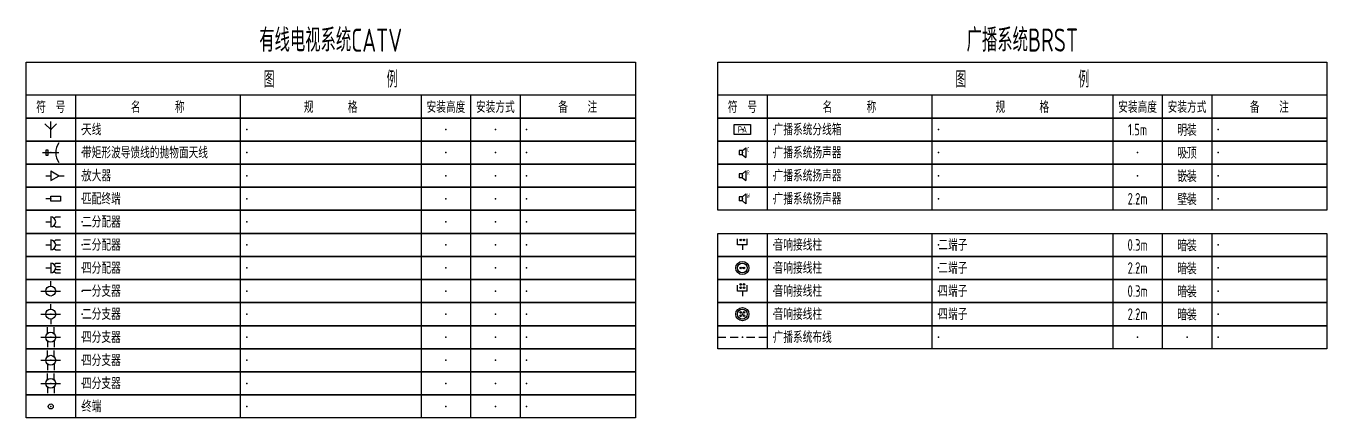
# Model space of a CAD drawing. Header units: millimetres. Extents: x -610917 to 349982, y -134386 to 210510.
# Drawn here: x -503118 to -463618, y -93186 to -81294 of the extents above; entities that cross this region are included whole.
import ezdxf
from ezdxf.enums import TextEntityAlignment as Align

# ---------------------------------------------------------------- set-up
doc = ezdxf.new("R2010")
doc.units = ezdxf.units.MM
doc.header["$LTSCALE"] = 500
doc.header["$MEASUREMENT"] = 0
doc.linetypes.add('BORDER', pattern=[1.75, 0.5, -0.25, 0.5, -0.25, 0, -0.25])
doc.layers.get('0').update_dxf_attribs({"linetype": 'CONTINUOUS'})
for name, color, linetype in [('E-BRST-DEVC', 3, 'CONTINUOUS'), ('E-BRST-WIRE', 2, 'BORDER'), ('E-CATV-EQPM', 3, 'CONTINUOUS'), ('E-IAS-EQPM', 2, 'CONTINUOUS'), ('E-UNIV-DIAG', 2, 'CONTINUOUS'), ('E-UNIV-EL', 140, 'CONTINUOUS'), ('E-UNIV-NOTE', 6, 'CONTINUOUS'), ('E-VSCS-DEVC', 3, 'CONTINUOUS')]:
    doc.layers.add(name, color=color, linetype=linetype)
doc.styles.add('TH-STYLE3', font='tssdeng.shx', dxfattribs={"width": 0.7, "bigfont": 'tssdchn.shx'})

# ---------------------------------------------------------------- blocks, each defined once
blk = doc.blocks.new('E-BKTS2')
for p, q in [((0, 0), (185, 0)), ((0, -7), (0, 0)), ((185, 0), (185, -7)), ((185, -7), (0, -7))]:
    blk.add_line(p, q)
at = {"linetype": 'Continuous'}
for p, q in [((15, 0), (15, -7)), ((65, 0), (65, -7)), ((120, 0), (120, -7)), ((135, 0), (135, -7)), ((150, 0), (150, -7))]:
    blk.add_line(p, q, dxfattribs=at)
for p in [(7.5, -3.5), (17, -3.5), (67, -3.5), (127.5, -3.5), (142.5, -3.5), (152, -3.5)]:
    blk.add_point(p, dxfattribs=at)
blk = doc.blocks.new('E-BKTS1')
blk.add_line((0, -10), (185, -10))
at = {"linetype": 'Continuous'}
for p, q in [((15, -10), (15, -17)), ((65, -10), (65, -17)), ((120, -10), (120, -17)), ((135, -10), (135, -17)), ((150, -10), (150, -17))]:
    blk.add_line(p, q, dxfattribs=at)
blk.add_lwpolyline([(0, 0), (185, 0), (185, -17), (0, -17)], close=True)
at = {"layer": 'E-UNIV-NOTE', "style": 'TH-STYLE3', "width": 0.7}
for s, height, p in [('图                例', 5, (92.5, -5)), ('安装高度', 3.5, (127.5, -13.5)), ('安装方式', 3.5, (142.5, -13.5))]:
    blk.add_text(s, height=height, dxfattribs=at).set_placement(p, align=Align.MIDDLE)
at = {"layer": 'E-UNIV-NOTE', "linetype": 'Continuous', "style": 'TH-STYLE3', "width": 0.7}
for s, p in [('符  号', (7.5, -13.5)), ('名       称', (40, -13.5)), ('规       格', (92.5, -13.5)), ('备    注', (167.5, -13.5))]:
    blk.add_text(s, height=3.5, dxfattribs=at).set_placement(p, align=Align.MIDDLE)
blk = doc.blocks.new('E-BBT30')
for p, q in [((-1.5, 1.5), (-1.5, 3.3)), ((1.5, 1.5), (-1.5, 1.5)), ((0, 1.5), (0, 0)), ((1.5, 1.5), (1.5, 3.3))]:
    blk.add_line(p, q)
for centre in [(-0.5, 3), (0.5, 3)]:
    blk.add_circle(centre, 0.25)
blk = doc.blocks.new('E-BBT31-1')
for centre, radius in [((0, 0), 2), ((-0.5, 0), 0.25), ((0.5, 0), 0.25)]:
    blk.add_circle(centre, radius)
at = {"layer": 'E-UNIV-EL'}
blk.add_circle((0, 0), 1.5, dxfattribs=at)
blk = doc.blocks.new('E-BBT40')
for p, q in [((-1.5, 1.5), (-1.5, 3.3)), ((1.5, 1.5), (-1.5, 1.5)), ((0, 1.5), (0, 0)), ((1.5, 1.5), (1.5, 3.3))]:
    blk.add_line(p, q)
for centre in [(-0.5, 3.5), (-0.5, 2.5), (0.5, 3.5), (0.5, 2.5)]:
    blk.add_circle(centre, 0.25)
blk = doc.blocks.new('E-BBT41-1')
for centre, radius in [((0, 0), 2), ((-0.5, 0.5), 0.25), ((0.5, 0.5), 0.25), ((-0.5, -0.5), 0.25), ((0.5, -0.5), 0.25)]:
    blk.add_circle(centre, radius)
at = {"layer": 'E-UNIV-EL'}
blk.add_circle((0, 0), 1.5, dxfattribs=at)
blk = doc.blocks.new('E-BBT10-1')
for p, q in [((0, 0.62), (-1, 0.62)), ((-1, 0.62), (-1, -0.62)), ((0, 0.62), (1, 1.5)), ((0, -0.62), (0, 0.62)), ((1, 1.5), (1, -1.5)), ((0, -0.62), (-1, -0.62)), ((0, -0.62), (1, -1.5))]:
    blk.add_line(p, q)
at = {"layer": 'E-UNIV-EL', "style": 'TH-STYLE3', "width": 0.5}
blk.add_attdef('F', text='', height=1.5, dxfattribs=at).set_placement((1.5, 1), align=Align.MIDDLE)
blk = doc.blocks.new('E-BBT10-2')
for p, q in [((0, 0.62), (-1, 0.62)), ((-1, 0.62), (-1, -0.63)), ((0, 0.62), (1, 1.5)), ((0, -0.63), (0, 0.62)), ((1, 1.5), (1, -1.5)), ((0, -0.63), (-1, -0.63)), ((0, -0.63), (1, -1.5))]:
    blk.add_line(p, q)
at = {"layer": 'E-UNIV-EL', "style": 'TH-STYLE3', "width": 0.5}
blk.add_attdef('F', text='', height=1.5, dxfattribs=at).set_placement((1.5, 1), align=Align.MIDDLE)
blk = doc.blocks.new('E-BBT10-3')
for p, q in [((0, 0.62), (-1, 0.62)), ((-1, 0.62), (-1, -0.62)), ((0, 0.62), (1, 1.5)), ((0, -0.62), (0, 0.62)), ((1, 1.5), (1, -1.5)), ((0, -0.62), (-1, -0.62)), ((0, -0.62), (1, -1.5))]:
    blk.add_line(p, q)
at = {"layer": 'E-UNIV-EL', "style": 'TH-STYLE3', "width": 0.5}
blk.add_attdef('F', text='', height=1.5, dxfattribs=at).set_placement((1.5, 1), align=Align.MIDDLE)
blk = doc.blocks.new('E-BBT01')
blk.add_lwpolyline([(-2.5, -1.5), (-2.5, 1.5), (2.5, 1.5), (2.5, -1.5)], close=True)
at = {"layer": 'E-UNIV-EL', "style": 'TH-STYLE3', "width": 0.7}
blk.add_attdef('BOX', text='', height=2, dxfattribs=at).set_placement((0, 0), align=Align.MIDDLE)
blk = doc.blocks.new('E-BCATV011')
for p, q in [((0, 0), (-1.77, 1.77)), ((0, -2.5), (0, 2.5)), ((0, 0), (1.77, 1.77))]:
    blk.add_line(p, q)
blk = doc.blocks.new('E-BCATV012')
blk.add_line((-2.5, 0), (2.5, 0))
blk.add_lwpolyline([(-1.5, -0.75), (-0.75, -0.75), (-0.75, 0.75), (-1.5, 0.75)], close=True)
blk.add_arc((6.5, 0), 5, 143.1301, 216.8699)
blk = doc.blocks.new('E-BCATV021')
for p, q in [((-1.5, 0), (0, 0)), ((0, 1.5), (0, -1.5)), ((0, 1.5), (2.6, 0)), ((0, -1.5), (2.6, 0)), ((2.6, 0), (4.1, 0))]:
    blk.add_line(p, q)
blk = doc.blocks.new('E-BCATV029')
blk.add_line((0, 0), (-1.5, 0))
blk.add_lwpolyline([(0, -0.75), (0, 0.75), (3, 0.75), (3, -0.75)], close=True)
blk = doc.blocks.new('E-BCATV032')
for p, q in [((-1.5, 0), (0, 0)), ((0, 1.5), (0, -1.5)), ((1.06, 1.06), (1.5, 1.5)), ((1.5, 1.5), (3, 1.5)), ((1.06, -1.06), (1.5, -1.5)), ((1.5, -1.5), (3, -1.5))]:
    blk.add_line(p, q)
blk.add_arc((0, 0), 1.5, 270, 90)
blk = doc.blocks.new('E-BCATV033')
for p, q in [((-1.5, 0), (0, 0)), ((0, 1.5), (0, -1.5)), ((1.06, 1.06), (1.5, 1.5)), ((1.5, 1.5), (3, 1.5)), ((1.5, 0), (3, 0)), ((1.06, -1.06), (1.5, -1.5)), ((1.5, -1.5), (3, -1.5))]:
    blk.add_line(p, q)
blk.add_arc((0, 0), 1.5, 270, 90)
blk = doc.blocks.new('E-BCATV034')
for p, q in [((-1.5, 0), (0, 0)), ((0, 1.5), (0, -1.5)), ((1.06, 1.06), (1.5, 1.5)), ((1.45, 0.39), (1.87, 0.5)), ((1.5, 1.5), (3, 1.5)), ((1.87, 0.5), (3, 0.5)), ((1.06, -1.06), (1.5, -1.5)), ((1.45, -0.39), (1.87, -0.5)), ((1.5, -1.5), (3, -1.5)), ((1.87, -0.5), (3, -0.5))]:
    blk.add_line(p, q)
blk.add_arc((0, 0), 1.5, 270, 90)
blk = doc.blocks.new('E-BCATV041')
for p, q in [((-3, 0), (3, 0)), ((0, 1.5), (0, 3))]:
    blk.add_line(p, q)
blk.add_circle((0, 0), 1.5)
blk = doc.blocks.new('E-BCATV042')
for p, q in [((-3, 0), (3, 0)), ((0, 1.5), (0, 3)), ((0, -1.5), (0, -3))]:
    blk.add_line(p, q)
blk.add_circle((0, 0), 1.5)
blk = doc.blocks.new('E-BCATV044')
for p, q in [((-3, 0), (3, 0)), ((-1, 1.12), (-1, 3)), ((1, 1.12), (1, 3)), ((-1, -1.12), (-1, -3)), ((1, -1.12), (1, -3))]:
    blk.add_line(p, q)
blk.add_circle((0, 0), 1.5)
blk = doc.blocks.new('E-BCATV100')
blk.add_circle((0, 0), 0.75)

msp = doc.modelspace()

# ---------------------------------------------------------------- linework, layer by layer
at = {"layer": 'E-BRST-WIRE'}
msp.add_line((-482118, -90736), (-480618, -90736), dxfattribs=at)

# ---------------------------------------------------------------- block references
at = {"layer": 'E-BRST-DEVC'}
ref = msp.add_blockref('E-BBT10-1', (-481368, -85136), dxfattribs=dict(at, xscale=100, yscale=100, zscale=100))
ref.add_attrib('F', 'C', dxfattribs={"layer": 'E-UNIV-EL', "height": 150, "style": 'TH-STYLE3', "width": 0.5}).set_placement((-481188, -85041), align=Align.MIDDLE)
ref = msp.add_blockref('E-BBT10-2', (-481368, -85836), dxfattribs=dict(at, xscale=100, yscale=100, zscale=100))
ref.add_attrib('F', 'R', dxfattribs={"layer": 'E-UNIV-EL', "height": 150, "style": 'TH-STYLE3', "width": 0.5}).set_placement((-481188, -85741), align=Align.MIDDLE)
ref = msp.add_blockref('E-BBT10-3', (-481368, -86536), dxfattribs=dict(at, xscale=100, yscale=100, zscale=100))
ref.add_attrib('F', 'W', dxfattribs={"layer": 'E-UNIV-EL', "height": 150, "style": 'TH-STYLE3', "width": 0.5}).set_placement((-481188, -86441), align=Align.MIDDLE)
at = {"layer": 'E-BRST-DEVC', "xscale": 100, "yscale": 100, "zscale": 100}
for name, p in [('E-BBT30', (-481368, -88086)), ('E-BBT31-1', (-481368, -88636)), ('E-BBT40', (-481368, -89486)), ('E-BBT41-1', (-481368, -90036))]:
    msp.add_blockref(name, p, dxfattribs=at)
at = {"layer": 'E-CATV-EQPM', "xscale": 100, "yscale": 100, "zscale": 100}
for name, p in [('E-BCATV011', (-502368, -84436)), ('E-BCATV012', (-502368, -85136)), ('E-BCATV021', (-502368, -85836)), ('E-BCATV029', (-502368, -86536)), ('E-BCATV032', (-502368, -87236)), ('E-BCATV033', (-502368, -87936)), ('E-BCATV034', (-502368, -88636)), ('E-BCATV041', (-502368, -89336)), ('E-BCATV042', (-502368, -90036)), ('E-BCATV044', (-502368, -90736)), ('E-BCATV044', (-502368, -91436)), ('E-BCATV044', (-502368, -92136))]:
    msp.add_blockref(name, p, dxfattribs=at)
at = {"layer": 'E-IAS-EQPM', "xscale": 100, "yscale": 100, "zscale": 100}
msp.add_blockref('E-BCATV100', (-502368, -92836), dxfattribs=at)
at = {"layer": 'E-UNIV-DIAG', "xscale": 100, "yscale": 100, "zscale": 100}
for name, p in [('E-BKTS1', (-503118, -82386)), ('E-BKTS1', (-482118, -82386)), ('E-BKTS2', (-503118, -84086)), ('E-BKTS2', (-482118, -84086)), ('E-BKTS2', (-503118, -84786)), ('E-BKTS2', (-482118, -84786)), ('E-BKTS2', (-503118, -85486)), ('E-BKTS2', (-482118, -85486)), ('E-BKTS2', (-503118, -86186)), ('E-BKTS2', (-482118, -86186)), ('E-BKTS2', (-503118, -86886)), ('E-BKTS2', (-503118, -87586)), ('E-BKTS2', (-482118, -87586)), ('E-BKTS2', (-503118, -88286)), ('E-BKTS2', (-482118, -88286)), ('E-BKTS2', (-503118, -88986)), ('E-BKTS2', (-482118, -88986)), ('E-BKTS2', (-503118, -89686)), ('E-BKTS2', (-482118, -89686)), ('E-BKTS2', (-503118, -90386)), ('E-BKTS2', (-482118, -90386)), ('E-BKTS2', (-503118, -91086)), ('E-BKTS2', (-503118, -91786)), ('E-BKTS2', (-503118, -92486))]:
    msp.add_blockref(name, p, dxfattribs=at)
at = {"layer": 'E-VSCS-DEVC', "xscale": 100, "yscale": 100, "zscale": 100}
msp.add_blockref('E-BBT01', (-481368, -84436), dxfattribs=at).add_auto_attribs({'BOX': 'PA'})

# ---------------------------------------------------------------- texts
at = {"layer": 'E-UNIV-NOTE', "style": 'TH-STYLE3', "width": 0.7}
for s, height, p in [('有线电视系统CATV', 700, (-493868, -81686)), ('广播系统BRST', 700, (-472868, -81686)), ('1.5m', 350, (-469368, -84436)), ('明装', 350, (-467868, -84436)), ('吸顶', 350, (-467868, -85136)), ('嵌装', 350, (-467868, -85836)), ('0.3m', 350, (-469368, -87936)), ('暗装', 350, (-467868, -87936)), ('2.2m', 350, (-469368, -88636)), ('暗装', 350, (-467868, -88636)), ('0.3m', 350, (-469368, -89336)), ('暗装', 350, (-467868, -89336)), ('2.2m', 350, (-469368, -90036)), ('暗装', 350, (-467868, -90036))]:
    msp.add_text(s, height=height, dxfattribs=at).set_placement(p, align=Align.MIDDLE)
at = {"layer": 'E-UNIV-NOTE', "linetype": 'Continuous', "style": 'TH-STYLE3', "width": 0.7}
for s, p in [('天线', (-501418, -84436)), ('广播系统分线箱', (-480418, -84436)), ('带矩形波导馈线的抛物面天线', (-501418, -85136)), ('放大器', (-501418, -85836)), ('匹配终端', (-501418, -86536)), ('二分配器', (-501418, -87236)), ('三分配器', (-501418, -87936)), ('四分配器', (-501418, -88636)), ('一分支器', (-501418, -89336)), ('二分支器', (-501418, -90036)), ('四分支器', (-501418, -90736)), ('广播系统布线', (-480418, -90736)), ('四分支器', (-501418, -91436)), ('四分支器', (-501418, -92136)), ('终端', (-501418, -92836))]:
    msp.add_text(s, height=350, dxfattribs=at).set_placement(p, align=Align.MIDDLE_LEFT)
at = {"layer": 'E-UNIV-NOTE', "style": 'TH-STYLE3', "width": 0.7}
for s, p in [('广播系统扬声器', (-480418, -85136)), ('广播系统扬声器', (-480418, -85836)), ('广播系统扬声器', (-480418, -86536)), ('音响接线柱', (-480418, -87936)), ('二端子', (-475418, -87936)), ('音响接线柱', (-480418, -88636)), ('二端子', (-475418, -88636)), ('音响接线柱', (-480418, -89336)), ('四端子', (-475418, -89336)), ('音响接线柱', (-480418, -90036)), ('四端子', (-475418, -90036))]:
    msp.add_text(s, height=350, dxfattribs=at).set_placement(p, align=Align.MIDDLE_LEFT)
at = {"layer": 'E-UNIV-NOTE', "linetype": 'Continuous', "style": 'TH-STYLE3', "width": 0.7}
for s, p in [('2.2m', (-469368, -86536)), ('壁装', (-467868, -86536))]:
    msp.add_text(s, height=350, dxfattribs=at).set_placement(p, align=Align.MIDDLE)

doc.saveas('drawing.dxf')
